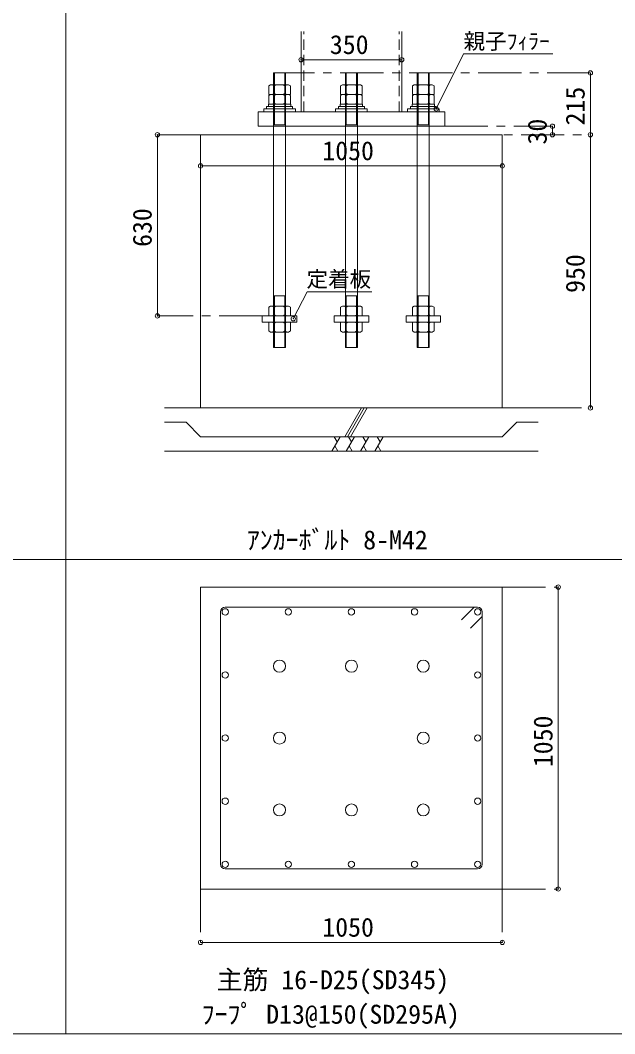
# Model space of a CAD drawing. Units: millimetres, scale not verified. Extents: x -24459 to 24278, y -16646 to 17081.
# Drawn here: x -22209 to -20141, y -16646 to -13121 of the extents above; entities that cross this region are included whole.
import ezdxf
from ezdxf.enums import TextEntityAlignment as Align

# ---------------------------------------------------------------- set-up
doc = ezdxf.new("R2010")
doc.units = ezdxf.units.MM
doc.header["$LTSCALE"] = 30
doc.header["$PDMODE"] = 32
doc.header["$PDSIZE"] = 15
doc.linetypes.add('CHAIN1', pattern=[8, 5, -1, 1, -1])
doc.linetypes.add('DASHED1', pattern=[1.8, 1.2, -0.6])
for name, color, linetype, lineweight in [('0-0_0-0', 7, 'Continuous', 18), ('0-1_補助線', 7, 'Continuous', 18), ('0-3_通り芯', 7, 'Continuous', 18), ('0-4_ＲＣ部材', 7, 'Continuous', 18), ('0-5_Ｓ部材', 7, 'Continuous', 18), ('0-6_木部材', 7, 'Continuous', 18), ('0-7_建具', 7, 'Continuous', 18), ('F-0_F-0', 7, 'Continuous', 18), ('F-3_0', 3, 'Continuous', 18)]:
    doc.layers.add(name, color=color, linetype=linetype, lineweight=lineweight)
doc.layers.add('7-0_7-0', color=7, linetype='Continuous')
doc.styles.add('ＭＳ ゴシック', font='')
doc.styles.get('ＭＳ ゴシック').set_extended_font_data('MS Gothic')

msp = doc.modelspace()

# ---------------------------------------------------------------- linework, layer by layer
at = {"layer": '0-0_0-0', "color": 4}
for p, q in [((-20762.37, -13429.03), (-20667.3, -13237.39)), ((-20667.3, -13237.39), (-20356.8, -13237.39))]:
    msp.add_line(p, q, dxfattribs=at)
at = {"layer": '0-0_0-0'}
for p, q in [((-21232.37, -13258), (-20882.37, -13258)), ((-20226.18, -13519.03), (-20226.18, -13304.03)), ((-20358.16, -13519.03), (-20358.16, -13489.03)), ((-21732.37, -14149.03), (-21732.37, -13519.03)), ((-20226.18, -14469.03), (-20226.18, -13519.03)), ((-21582.37, -13627.24), (-20532.37, -13627.24)), ((-20338, -16142.35), (-20338, -15092.35)), ((-21582.37, -16328.12), (-20532.37, -16328.12))]:
    msp.add_line(p, q, dxfattribs=at)
at = {"layer": '0-0_0-0', "linetype": 'CHAIN1'}
for p, q in [((-20226.18, -13304.03), (-21286.37, -13304.03)), ((-20732.37, -13489.03), (-20358.16, -13489.03)), ((-21582.37, -13519.03), (-21732.37, -13519.03)), ((-20707.37, -13519.03), (-20226.18, -13519.03)), ((-21367.37, -14149.03), (-21732.37, -14149.03)), ((-20407.37, -14469.03), (-20226.18, -14469.03)), ((-20532.37, -15092.35), (-20338, -15092.35)), ((-21582.37, -16142.35), (-21582.37, -16328.12)), ((-20532.37, -16142.35), (-20532.37, -16328.12)), ((-20532.37, -16142.35), (-20338, -16142.35))]:
    msp.add_line(p, q, dxfattribs=at)
at = {"layer": '0-0_0-0', "color": 4}
msp.add_lwpolyline([(-21259.96, -14158.98), (-21211.63, -14064.89), (-20986.74, -14064.89)], dxfattribs=at)
at = {"layer": '0-0_0-0'}
for p in [(-21232.37, -13258), (-20882.37, -13258), (-20226.18, -13304.03), (-20762.37, -13429.03), (-20358.16, -13489.03), (-21732.37, -13519.03), (-20358.16, -13519.03), (-20226.18, -13519.03), (-21582.37, -13627.24), (-20532.37, -13627.24), (-21732.37, -14149.03), (-21259.96, -14158.98), (-20226.18, -14469.03), (-20338, -15092.35), (-20338, -16142.35), (-21582.37, -16328.12), (-20532.37, -16328.12)]:
    msp.add_point(p, dxfattribs=at)
at = {"layer": '0-1_補助線'}
for p, q in [((-21286.37, -13304.03), (-21328.37, -13304.03)), ((-21328.37, -14259.03), (-21328.37, -13304.03)), ((-21325.37, -13484.03), (-21325.37, -13304.03)), ((-21289.37, -13484.03), (-21289.37, -13304.03)), ((-21078.37, -14259.03), (-21078.37, -13304.03)), ((-21036.37, -13304.03), (-21078.37, -13304.03)), ((-21075.37, -13484.03), (-21075.37, -13304.03)), ((-21039.37, -13484.03), (-21039.37, -13304.03)), ((-21036.37, -14259.03), (-21036.37, -13304.03)), ((-20828.37, -14259.03), (-20828.37, -13304.03)), ((-20786.37, -13304.03), (-20828.37, -13304.03)), ((-20825.37, -13484.03), (-20825.37, -13304.03)), ((-20789.37, -13484.03), (-20789.37, -13304.03)), ((-20786.37, -14259.03), (-20786.37, -13304.03)), ((-21338.57, -13345.03), (-21344.9, -13348.68)), ((-21344.9, -13348.68), (-21344.9, -13379.03)), ((-21338.57, -13345.03), (-21276.18, -13345.03)), ((-21332.47, -13345.03), (-21326.14, -13348.68)), ((-21319.81, -13345.03), (-21326.14, -13348.68)), ((-21326.14, -13348.68), (-21326.14, -13375.37)), ((-21294.94, -13345.03), (-21288.61, -13348.68)), ((-21282.28, -13345.03), (-21288.61, -13348.68)), ((-21288.61, -13348.68), (-21288.61, -13375.37)), ((-21276.18, -13345.03), (-21269.85, -13348.68)), ((-21269.85, -13348.68), (-21269.85, -13379.03)), ((-21088.57, -13345.03), (-21094.9, -13348.68)), ((-21094.9, -13348.68), (-21094.9, -13379.03)), ((-21088.57, -13345.03), (-21026.18, -13345.03)), ((-21082.47, -13345.03), (-21076.14, -13348.68)), ((-21069.81, -13345.03), (-21076.14, -13348.68)), ((-21076.14, -13348.68), (-21076.14, -13375.37)), ((-21044.94, -13345.03), (-21038.61, -13348.68)), ((-21032.28, -13345.03), (-21038.61, -13348.68)), ((-21038.61, -13348.68), (-21038.61, -13375.37)), ((-21026.18, -13345.03), (-21019.85, -13348.68)), ((-21019.85, -13348.68), (-21019.85, -13379.03)), ((-20838.57, -13345.03), (-20844.9, -13348.68)), ((-20844.9, -13348.68), (-20844.9, -13379.03)), ((-20838.57, -13345.03), (-20776.18, -13345.03)), ((-20832.47, -13345.03), (-20826.14, -13348.68)), ((-20819.81, -13345.03), (-20826.14, -13348.68)), ((-20826.14, -13348.68), (-20826.14, -13375.37)), ((-20794.94, -13345.03), (-20788.61, -13348.68)), ((-20782.28, -13345.03), (-20788.61, -13348.68)), ((-20788.61, -13348.68), (-20788.61, -13375.37)), ((-20776.18, -13345.03), (-20769.85, -13348.68)), ((-20769.85, -13348.68), (-20769.85, -13379.03)), ((-21338.57, -13379.03), (-21344.9, -13382.68)), ((-21344.9, -13379.03), (-21269.85, -13379.03)), ((-21344.9, -13382.68), (-21344.9, -13413.03)), ((-21338.57, -13379.03), (-21276.18, -13379.03)), ((-21332.47, -13379.03), (-21326.14, -13375.37)), ((-21332.47, -13379.03), (-21326.14, -13382.68)), ((-21319.81, -13379.03), (-21326.14, -13375.37)), ((-21319.81, -13379.03), (-21326.14, -13382.68)), ((-21326.14, -13382.68), (-21326.14, -13409.37)), ((-21294.94, -13379.03), (-21288.61, -13375.37)), ((-21294.94, -13379.03), (-21288.61, -13382.68)), ((-21282.28, -13379.03), (-21288.61, -13375.37)), ((-21282.28, -13379.03), (-21288.61, -13382.68)), ((-21288.61, -13382.68), (-21288.61, -13409.37)), ((-21276.18, -13379.03), (-21269.85, -13382.68)), ((-21269.85, -13382.68), (-21269.85, -13413.03)), ((-21088.57, -13379.03), (-21094.9, -13382.68)), ((-21094.9, -13379.03), (-21019.85, -13379.03)), ((-21094.9, -13382.68), (-21094.9, -13413.03)), ((-21088.57, -13379.03), (-21026.18, -13379.03)), ((-21082.47, -13379.03), (-21076.14, -13375.37)), ((-21082.47, -13379.03), (-21076.14, -13382.68)), ((-21069.81, -13379.03), (-21076.14, -13375.37)), ((-21069.81, -13379.03), (-21076.14, -13382.68)), ((-21076.14, -13382.68), (-21076.14, -13409.37)), ((-21044.94, -13379.03), (-21038.61, -13375.37)), ((-21044.94, -13379.03), (-21038.61, -13382.68)), ((-21032.28, -13379.03), (-21038.61, -13375.37)), ((-21032.28, -13379.03), (-21038.61, -13382.68)), ((-21038.61, -13382.68), (-21038.61, -13409.37)), ((-21026.18, -13379.03), (-21019.85, -13382.68)), ((-21019.85, -13382.68), (-21019.85, -13413.03)), ((-20838.57, -13379.03), (-20844.9, -13382.68)), ((-20844.9, -13379.03), (-20769.85, -13379.03)), ((-20844.9, -13382.68), (-20844.9, -13413.03)), ((-20838.57, -13379.03), (-20776.18, -13379.03)), ((-20832.47, -13379.03), (-20826.14, -13375.37)), ((-20832.47, -13379.03), (-20826.14, -13382.68)), ((-20819.81, -13379.03), (-20826.14, -13375.37)), ((-20819.81, -13379.03), (-20826.14, -13382.68)), ((-20826.14, -13382.68), (-20826.14, -13409.37)), ((-20794.94, -13379.03), (-20788.61, -13375.37)), ((-20794.94, -13379.03), (-20788.61, -13382.68)), ((-20782.28, -13379.03), (-20788.61, -13375.37)), ((-20782.28, -13379.03), (-20788.61, -13382.68)), ((-20788.61, -13382.68), (-20788.61, -13409.37)), ((-20776.18, -13379.03), (-20769.85, -13382.68)), ((-20769.85, -13382.68), (-20769.85, -13413.03)), ((-21352.37, -13421.03), (-21352.37, -13429.03)), ((-21352.37, -13421.03), (-21262.37, -13421.03)), ((-21346.37, -13413.03), (-21346.37, -13421.03)), ((-21346.37, -13413.03), (-21268.37, -13413.03)), ((-21338.57, -13413.03), (-21276.18, -13413.03)), ((-21332.47, -13413.03), (-21326.14, -13409.37)), ((-21319.81, -13413.03), (-21326.14, -13409.37)), ((-21294.94, -13413.03), (-21288.61, -13409.37)), ((-21282.28, -13413.03), (-21288.61, -13409.37)), ((-21268.37, -13413.03), (-21268.37, -13421.03)), ((-21262.37, -13421.03), (-21262.37, -13429.03)), ((-21252.37, -13429.03), (-21252.37, -13439.03)), ((-21102.37, -13421.03), (-21102.37, -13429.03)), ((-21102.37, -13421.03), (-21012.37, -13421.03)), ((-21096.37, -13413.03), (-21096.37, -13421.03)), ((-21096.37, -13413.03), (-21018.37, -13413.03)), ((-21088.57, -13413.03), (-21026.18, -13413.03)), ((-21082.47, -13413.03), (-21076.14, -13409.37)), ((-21069.81, -13413.03), (-21076.14, -13409.37)), ((-21044.94, -13413.03), (-21038.61, -13409.37)), ((-21032.28, -13413.03), (-21038.61, -13409.37)), ((-21018.37, -13413.03), (-21018.37, -13421.03)), ((-21012.37, -13421.03), (-21012.37, -13429.03)), ((-21002.37, -13429.03), (-21002.37, -13439.03)), ((-20852.37, -13421.03), (-20852.37, -13429.03)), ((-20852.37, -13421.03), (-20762.37, -13421.03)), ((-20846.37, -13413.03), (-20846.37, -13421.03)), ((-20846.37, -13413.03), (-20768.37, -13413.03)), ((-20838.57, -13413.03), (-20776.18, -13413.03)), ((-20832.47, -13413.03), (-20826.14, -13409.37)), ((-20819.81, -13413.03), (-20826.14, -13409.37)), ((-20794.94, -13413.03), (-20788.61, -13409.37)), ((-20782.28, -13413.03), (-20788.61, -13409.37)), ((-20768.37, -13413.03), (-20768.37, -13421.03)), ((-20762.37, -13421.03), (-20762.37, -13429.03)), ((-20752.37, -13429.03), (-20752.37, -13439.03)), ((-20732.37, -13439.03), (-21382.37, -13439.03)), ((-20732.37, -13489.03), (-20732.37, -13439.03)), ((-21286.37, -13484.03), (-21328.37, -13484.03)), ((-21036.37, -13484.03), (-21078.37, -13484.03)), ((-20828.37, -13484.03), (-20786.37, -13484.03)), ((-21328.37, -14079.03), (-21286.37, -14079.03)), ((-21325.37, -14259.03), (-21325.37, -14079.03)), ((-21289.37, -14259.03), (-21289.37, -14079.03)), ((-21078.37, -14079.03), (-21036.37, -14079.03)), ((-21075.37, -14259.03), (-21075.37, -14079.03)), ((-21039.37, -14259.03), (-21039.37, -14079.03)), ((-20828.37, -14079.03), (-20786.37, -14079.03)), ((-20825.37, -14259.03), (-20825.37, -14079.03)), ((-20789.37, -14259.03), (-20789.37, -14079.03)), ((-21338.57, -14115.03), (-21344.9, -14118.68)), ((-21344.9, -14118.68), (-21344.9, -14149.03)), ((-21338.57, -14115.03), (-21276.18, -14115.03)), ((-21332.47, -14115.03), (-21326.14, -14118.68)), ((-21319.81, -14115.03), (-21326.14, -14118.68)), ((-21326.14, -14118.68), (-21326.14, -14145.37)), ((-21294.94, -14115.03), (-21288.61, -14118.68)), ((-21282.28, -14115.03), (-21288.61, -14118.68)), ((-21288.61, -14118.68), (-21288.61, -14145.37)), ((-21276.18, -14115.03), (-21269.85, -14118.68)), ((-21269.85, -14118.68), (-21269.85, -14149.03)), ((-21088.57, -14115.03), (-21094.9, -14118.68)), ((-21094.9, -14118.68), (-21094.9, -14149.03)), ((-21088.57, -14115.03), (-21026.18, -14115.03)), ((-21082.47, -14115.03), (-21076.14, -14118.68)), ((-21069.81, -14115.03), (-21076.14, -14118.68)), ((-21076.14, -14118.68), (-21076.14, -14145.37)), ((-21044.94, -14115.03), (-21038.61, -14118.68)), ((-21032.28, -14115.03), (-21038.61, -14118.68)), ((-21038.61, -14118.68), (-21038.61, -14145.37)), ((-21026.18, -14115.03), (-21019.85, -14118.68)), ((-21019.85, -14118.68), (-21019.85, -14149.03)), ((-20838.57, -14115.03), (-20844.9, -14118.68)), ((-20844.9, -14118.68), (-20844.9, -14149.03)), ((-20838.57, -14115.03), (-20776.18, -14115.03)), ((-20832.47, -14115.03), (-20826.14, -14118.68)), ((-20819.81, -14115.03), (-20826.14, -14118.68)), ((-20826.14, -14118.68), (-20826.14, -14145.37)), ((-20794.94, -14115.03), (-20788.61, -14118.68)), ((-20782.28, -14115.03), (-20788.61, -14118.68)), ((-20788.61, -14118.68), (-20788.61, -14145.37)), ((-20776.18, -14115.03), (-20769.85, -14118.68)), ((-20769.85, -14118.68), (-20769.85, -14149.03)), ((-21338.57, -14149.03), (-21276.18, -14149.03)), ((-21332.47, -14149.03), (-21326.14, -14145.37)), ((-21319.81, -14149.03), (-21326.14, -14145.37)), ((-21294.94, -14149.03), (-21288.61, -14145.37)), ((-21282.28, -14149.03), (-21288.61, -14145.37)), ((-21247.37, -14171.03), (-21247.37, -14149.03)), ((-21088.57, -14149.03), (-21026.18, -14149.03)), ((-21082.47, -14149.03), (-21076.14, -14145.37)), ((-21069.81, -14149.03), (-21076.14, -14145.37)), ((-21044.94, -14149.03), (-21038.61, -14145.37)), ((-21032.28, -14149.03), (-21038.61, -14145.37)), ((-20997.37, -14171.03), (-20997.37, -14149.03)), ((-20838.57, -14149.03), (-20776.18, -14149.03)), ((-20832.47, -14149.03), (-20826.14, -14145.37)), ((-20819.81, -14149.03), (-20826.14, -14145.37)), ((-20794.94, -14149.03), (-20788.61, -14145.37)), ((-20782.28, -14149.03), (-20788.61, -14145.37)), ((-20747.37, -14171.03), (-20747.37, -14149.03)), ((-21367.37, -14171.03), (-21247.37, -14171.03)), ((-21344.9, -14171.03), (-21344.9, -14201.37)), ((-21338.57, -14205.03), (-21344.9, -14201.37)), ((-21338.57, -14171.03), (-21276.18, -14171.03)), ((-21338.57, -14205.03), (-21276.18, -14205.03)), ((-21332.47, -14171.03), (-21326.14, -14174.68)), ((-21332.47, -14205.03), (-21326.14, -14201.37)), ((-21319.81, -14171.03), (-21326.14, -14174.68)), ((-21326.14, -14174.68), (-21326.14, -14201.37)), ((-21319.81, -14205.03), (-21326.14, -14201.37)), ((-21294.94, -14171.03), (-21288.61, -14174.68)), ((-21294.94, -14205.03), (-21288.61, -14201.37)), ((-21282.28, -14171.03), (-21288.61, -14174.68)), ((-21288.61, -14174.68), (-21288.61, -14201.37)), ((-21282.28, -14205.03), (-21288.61, -14201.37)), ((-21276.18, -14205.03), (-21269.85, -14201.37)), ((-21269.85, -14171.03), (-21269.85, -14201.37)), ((-21117.37, -14171.03), (-20997.37, -14171.03)), ((-21094.9, -14171.03), (-21094.9, -14201.37)), ((-21088.57, -14205.03), (-21094.9, -14201.37)), ((-21088.57, -14171.03), (-21026.18, -14171.03)), ((-21088.57, -14205.03), (-21026.18, -14205.03)), ((-21082.47, -14171.03), (-21076.14, -14174.68)), ((-21082.47, -14205.03), (-21076.14, -14201.37)), ((-21069.81, -14171.03), (-21076.14, -14174.68)), ((-21076.14, -14174.68), (-21076.14, -14201.37)), ((-21069.81, -14205.03), (-21076.14, -14201.37)), ((-21044.94, -14171.03), (-21038.61, -14174.68)), ((-21044.94, -14205.03), (-21038.61, -14201.37)), ((-21032.28, -14171.03), (-21038.61, -14174.68)), ((-21038.61, -14174.68), (-21038.61, -14201.37)), ((-21032.28, -14205.03), (-21038.61, -14201.37)), ((-21026.18, -14205.03), (-21019.85, -14201.37)), ((-21019.85, -14171.03), (-21019.85, -14201.37)), ((-20867.37, -14171.03), (-20747.37, -14171.03)), ((-20844.9, -14171.03), (-20844.9, -14201.37)), ((-20838.57, -14205.03), (-20844.9, -14201.37)), ((-20838.57, -14171.03), (-20776.18, -14171.03)), ((-20838.57, -14205.03), (-20776.18, -14205.03)), ((-20832.47, -14171.03), (-20826.14, -14174.68)), ((-20832.47, -14205.03), (-20826.14, -14201.37)), ((-20819.81, -14171.03), (-20826.14, -14174.68)), ((-20826.14, -14174.68), (-20826.14, -14201.37)), ((-20819.81, -14205.03), (-20826.14, -14201.37)), ((-20794.94, -14171.03), (-20788.61, -14174.68)), ((-20794.94, -14205.03), (-20788.61, -14201.37)), ((-20782.28, -14171.03), (-20788.61, -14174.68)), ((-20788.61, -14174.68), (-20788.61, -14201.37)), ((-20782.28, -14205.03), (-20788.61, -14201.37)), ((-20776.18, -14205.03), (-20769.85, -14201.37)), ((-20769.85, -14171.03), (-20769.85, -14201.37)), ((-21078.37, -14259.03), (-21036.37, -14259.03)), ((-20828.37, -14259.03), (-20786.37, -14259.03))]:
    msp.add_line(p, q, dxfattribs=at)
for points in [[(-21328.37, -14259.03), (-21286.37, -14259.03), (-21286.37, -13304.03)], [(-21252.37, -13429.03), (-21362.37, -13429.03), (-21362.37, -13439.03)], [(-21002.37, -13429.03), (-21112.37, -13429.03), (-21112.37, -13439.03)], [(-20752.37, -13429.03), (-20862.37, -13429.03), (-20862.37, -13439.03)], [(-21382.37, -13439.03), (-21382.37, -13489.03), (-20732.37, -13489.03)], [(-21367.37, -14171.03), (-21367.37, -14149.03), (-21247.37, -14149.03)], [(-21117.37, -14171.03), (-21117.37, -14149.03), (-20997.37, -14149.03)], [(-20867.37, -14171.03), (-20867.37, -14149.03), (-20747.37, -14149.03)]]:
    msp.add_lwpolyline(points, dxfattribs=at)
at = {"layer": '0-3_通り芯'}
for p, q in [((-21232.37, -13439.03), (-21232.37, -13159.57)), ((-20882.37, -13439.03), (-20882.37, -13159.57))]:
    msp.add_line(p, q, dxfattribs=at)
at = {"layer": '0-3_通り芯', "linetype": 'DASHED1'}
for p, q in [((-21223.37, -13439.03), (-21223.37, -13159.57)), ((-20891.37, -13439.03), (-20891.37, -13159.57))]:
    msp.add_line(p, q, dxfattribs=at)
at = {"layer": '0-4_ＲＣ部材'}
for p, q in [((-21582.37, -13519.03), (-20532.37, -13519.03)), ((-21582.37, -14469.03), (-21582.37, -13519.03)), ((-20532.37, -14469.03), (-20532.37, -13519.03)), ((-21707.37, -14469.03), (-20407.37, -14469.03)), ((-21582.37, -16142.35), (-21582.37, -15092.35)), ((-21582.37, -15092.35), (-20532.37, -15092.35)), ((-20532.37, -15092.35), (-20532.37, -16142.35)), ((-20532.37, -16142.35), (-21582.37, -16142.35))]:
    msp.add_line(p, q, dxfattribs=at)
at = {"layer": '0-5_Ｓ部材'}
for p, q in [((-21080.52, -14569.03), (-21022.78, -14469.03)), ((-21070.52, -14569.03), (-21012.78, -14469.03)), ((-21060.52, -14569.03), (-21002.78, -14469.03)), ((-21707.37, -14519.03), (-21632.37, -14519.03)), ((-21582.37, -14569.03), (-21632.37, -14519.03)), ((-21582.37, -14569.03), (-20532.37, -14569.03)), ((-21125.68, -14619.03), (-21096.81, -14569.03)), ((-21107.21, -14587.03), (-21117.6, -14569.03)), ((-21075.68, -14619.03), (-21046.81, -14569.03)), ((-21057.21, -14587.03), (-21067.6, -14569.03)), ((-21025.68, -14619.03), (-20996.81, -14569.03)), ((-21007.21, -14587.03), (-21017.6, -14569.03)), ((-20975.68, -14619.03), (-20946.81, -14569.03)), ((-20957.21, -14587.03), (-20967.6, -14569.03)), ((-21707.37, -14619.03), (-20407.37, -14619.03)), ((-21115.29, -14601.03), (-21104.9, -14619.03)), ((-21065.29, -14601.03), (-21054.9, -14619.03)), ((-21015.29, -14601.03), (-21004.9, -14619.03)), ((-20965.29, -14601.03), (-20954.9, -14619.03))]:
    msp.add_line(p, q, dxfattribs=at)
msp.add_lwpolyline([(-20532.37, -14569.03), (-20482.37, -14519.03), (-20407.37, -14519.03)], dxfattribs=at)
at = {"layer": '0-6_木部材'}
for p, q in [((-21512.37, -16056.35), (-21512.37, -15178.35)), ((-20618.37, -15162.35), (-21496.37, -15162.35)), ((-20630.63, -15162.2), (-20674.09, -15205.66)), ((-20602.37, -16056.35), (-20602.37, -15178.35)), ((-20602.37, -15193.95), (-20643.17, -15234.74)), ((-21496.37, -16072.35), (-20618.37, -16072.35))]:
    msp.add_line(p, q, dxfattribs=at)
for centre, start, end in [((-21496.37, -15178.35), 90, 180), ((-20618.37, -15178.35), 0, 90), ((-21496.37, -16056.35), 180, 270), ((-20618.37, -16056.35), 270, 0)]:
    msp.add_arc(centre, 16, start, end, dxfattribs=at)
at = {"layer": '0-7_建具'}
for centre in [(-21496.37, -15178.35), (-21276.87, -15178.35), (-21057.37, -15178.35), (-20837.87, -15178.35), (-20618.37, -15178.35), (-21496.37, -15397.85), (-20618.37, -15397.85), (-21496.37, -15617.35), (-20618.37, -15617.35), (-21496.37, -15836.85), (-20618.37, -15836.85), (-21496.37, -16056.35), (-21276.87, -16056.35), (-21057.37, -16056.35), (-20837.87, -16056.35), (-20618.37, -16056.35)]:
    msp.add_circle(centre, 11, dxfattribs=at)
at = {"layer": 'F-0_F-0'}
for p, q in [((-22050.75, -16645.75), (-22050.75, -11470.75)), ((-16090.5, -14995.75), (-24277.5, -14995.75))]:
    msp.add_line(p, q, dxfattribs=at)
msp.add_lwpolyline([(-24277.5, -16645.75), (-16090.5, -16645.75), (-16090.5, -11470.75)], dxfattribs=at)
at = {"layer": 'F-3_0'}
for centre in [(-21307.37, -15367.35), (-21057.37, -15367.35), (-20807.37, -15367.35), (-21307.37, -15617.35), (-20807.37, -15617.35), (-21307.37, -15867.35), (-21057.37, -15867.35), (-20807.37, -15867.35)]:
    msp.add_circle(centre, 21, dxfattribs=at)

# ---------------------------------------------------------------- texts
at = {"layer": '0-0_0-0', "style": 'ＭＳ ゴシック'}
for s, height, p in [('350', 65.98, (-21132.37, -13258)), ('親子ﾌｨﾗｰ', 54.99, (-20667.3, -13237.39)), ('1050', 65.98, (-21158.62, -13627.24)), ('定着板', 54.99, (-21213.64, -14064.89)), ('1050', 65.98, (-21158.62, -16328.12))]:
    msp.add_text(s, height=height, dxfattribs=at).set_placement(p, align=Align.BOTTOM_LEFT)
for s, p in [('215', (-20226.18, -13486.53)), ('30', (-20358.16, -13552.78)), ('630', (-21732.37, -13909.03)), ('950', (-20226.18, -14069.03)), ('1050', (-20338, -15718.6))]:
    msp.add_text(s, height=65.98, rotation=90, dxfattribs=at).set_placement(p, align=Align.BOTTOM_LEFT)
at = {"layer": '7-0_7-0', "style": 'ＭＳ ゴシック'}
for s, p in [('ｱﾝｶｰﾎﾞﾙﾄ 8-M42', (-21421.13, -14980.75)), ('主筋 16-D25(SD345)', (-21526.13, -16510.75)), ('ﾌｰﾌﾟ D13@150(SD295A)', (-21578.62, -16630.75))]:
    msp.add_text(s, height=65.98, dxfattribs=at).set_placement(p, align=Align.BOTTOM_LEFT)

doc.saveas('drawing.dxf')
